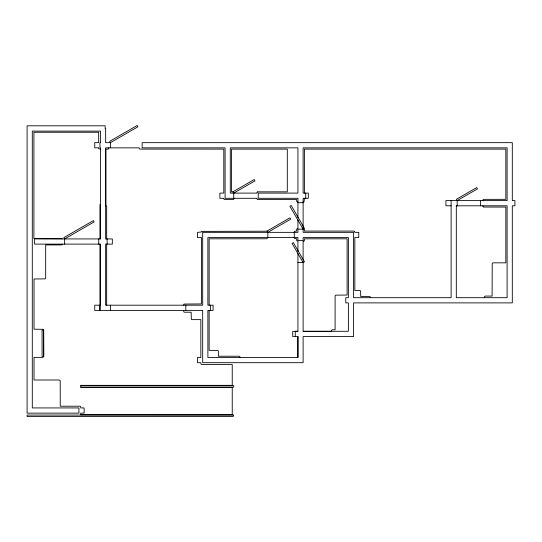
<?xml version="1.0" encoding="UTF-8"?>
<svg xmlns="http://www.w3.org/2000/svg" width="542" height="542" viewBox="0 0 542 542"><rect width="100%" height="100%" fill="white"/><g stroke="black" fill="none" stroke-linecap="round" stroke-linejoin="round"><path stroke-width="0.81" d="M99.945 305.193L99.945 310.39L99.945 244.124M303.12 331.284L348.377 331.284L348.377 302.883L345.776 302.883L345.776 297.693L348.377 297.693L348.377 237.545L303.12 237.545L303.12 240.465L297.924 240.465L297.924 237.545L207.884 237.545L207.884 305.193L213.074 305.193L213.074 310.39L207.884 310.39L207.884 357.49L297.924 357.49L297.924 336.596L292.734 336.535L292.734 331.338L297.924 331.338L297.924 253.432M62.377 244.198L62.303 244.388A1.003 1.003 0 0 1 61.971 244.754A1.07 1.07 0 0 1 61.592 244.916L45.684 244.937L45.684 278.053A1.084 1.084 0 0 1 45.609 278.344L45.379 278.683A1.084 1.084 0 0 1 45.121 278.886L34.024 278.988L34.024 329.204L43.292 329.326A1.003 1.003 0 0 1 43.706 329.746L43.821 356.541L42.899 357.368L34.024 357.374L34.024 380.003L59.193 380.003L60.054 380.464A1.03 1.03 0 0 1 60.209 380.836L60.23 406.209L79.843 406.209A1.084 1.084 0 0 1 80.141 406.283L80.23 406.331A1.003 1.003 0 0 1 80.65 406.751L80.778 407.936L84.125 407.936L84.125 413.133L80.778 413.133L80.399 414.745L232.24 414.752L232.24 387.422L80.812 387.422L80.812 385.342L232.24 385.342L232.24 364.529L201.678 364.509A1.057 1.057 0 0 1 201.387 364.407A1.003 1.003 0 0 1 201.143 364.224L200.838 362.686L197.491 362.686L197.491 357.49L200.838 357.49L200.838 319.624L192.078 319.617A0.989 0.989 0 0 1 191.787 319.543L191.692 319.502A1.084 1.084 0 0 1 191.522 319.387A1.016 1.016 0 0 1 191.319 319.163L191.143 312.233L184.476 312.219A1.084 1.084 0 0 1 184.009 311.996A1.009 1.009 0 0 1 183.765 311.691L183.636 310.39M64.647 238.927L94.166 221.888L93.407 220.567L63.881 237.606L64.647 238.927L64.647 244.124M267.836 232.349L290.668 219.171L289.902 217.843L267.07 231.028L267.836 232.349L267.836 237.545M303.12 262.558L304.441 261.793L293.398 242.66L292.077 243.426L303.12 262.558L297.924 262.558M457.177 200.601L477.475 188.887L476.709 187.566L456.411 199.28L457.177 200.601L457.177 205.797L456.31 205.797L456.31 297.693L507.109 297.693L507.109 205.797L456.31 205.797M297.206 228.778L297.924 228.656L297.924 219.49M257.497 191.956L257.585 191.909A0.989 0.989 0 0 1 257.884 191.834L287.307 191.827L287.307 149.118L231.549 149.118L231.549 191.827L233.033 191.834A0.989 0.989 0 0 1 233.331 191.909M100.71 149.118L98.976 148.813A1.003 1.003 0 0 1 98.847 148.657A1.057 1.057 0 0 1 98.691 148.278L98.671 147.844L94.748 147.844L94.748 142.654L98.671 142.654L98.671 132.262L33.909 132.262L33.909 238.582L61.876 238.704A1.084 1.084 0 0 1 62.12 238.887L62.161 238.927M297.924 201.99L297.036 201.753A1.003 1.003 0 0 1 296.833 201.529A1.057 1.057 0 0 1 296.677 201.15L296.657 199.564L257.884 199.558A0.989 0.989 0 0 1 257.585 199.483L257.497 199.442A1.084 1.084 0 0 1 256.976 198.806L256.942 198.297L233.975 198.297L233.927 198.826A1.03 1.03 0 0 1 233.433 199.436L233.331 199.483A0.989 0.989 0 0 1 233.033 199.558L224.273 199.388A1.016 1.016 0 0 1 224.117 199.26A1.084 1.084 0 0 1 223.988 199.104A1.03 1.03 0 0 1 223.832 198.731L223.812 198.297L219.889 198.297L219.889 193.101L223.812 193.101L223.812 149.118L140.032 149.097A1.03 1.03 0 0 1 139.219 148.284L139.192 147.844L105.649 147.844L105.649 238.927L112.33 238.927L112.33 244.124L105.649 244.124L105.649 305.193L202.688 305.193L202.688 232.349L297.924 232.349L297.924 229.158L303.12 229.158L304.441 228.399L291.217 205.479L289.889 206.245L303.12 229.158L303.12 232.349L353.567 232.349L353.567 297.693L451.12 297.693L451.12 200.601M303.12 201.99L303.554 201.97A1.084 1.084 0 0 0 304.089 201.685L304.394 198.297M297.924 202.701L303.12 202.701M100.71 204.646L99.945 204.646L99.945 238.927M451.12 205.797L445.924 205.797L445.924 200.601L507.109 200.601L507.109 147.844L303.12 147.844L303.12 193.101L308.317 193.101L308.317 198.297L303.12 198.297L303.12 228.656L304.313 229.3A1.084 1.084 0 0 1 304.387 229.591L304.394 231.082L353.899 231.088A1.084 1.084 0 0 1 354.197 231.163L354.536 231.387M297.924 331.284L295.275 331.284L295.275 336.596M80.812 385.653L233.744 385.653L233.744 387.11L80.812 387.11M483.166 206.766L482.861 205.797M267.484 231.725L267.328 231.461A1.009 1.009 0 0 0 267.016 231.204L201.719 231.387A1.084 1.084 0 0 0 201.536 231.63L201.495 231.725A0.989 0.989 0 0 0 201.421 232.017L197.491 232.349L197.491 237.545L201.414 237.545L201.414 303.927L184.185 304.048A1.084 1.084 0 0 0 183.941 304.231L183.636 305.193M233.954 192.667L233.975 193.101L256.942 193.101L256.989 192.566A1.03 1.03 0 0 1 257.064 192.383A1.084 1.084 0 0 1 257.504 191.943M484.365 297.693L484.372 297.009A1.084 1.084 0 0 1 484.446 296.718L485.3 296.081L492.102 296.074L492.224 263.378A1.009 1.009 0 0 1 492.482 263.066L492.563 262.999A1.07 1.07 0 0 1 492.935 262.85L505.835 262.829L505.835 207.071L483.701 207.051A1.084 1.084 0 0 1 483.159 206.759M482.861 200.601L482.99 199.883A1.009 1.009 0 0 1 483.247 199.571L483.328 199.51A1.07 1.07 0 0 1 483.701 199.354L505.835 199.334L505.835 149.118L304.394 149.118L304.394 193.101M480.612 200.601L480.612 205.797M370.653 297.693L370.653 297.477A1.084 1.084 0 0 0 370.579 297.179L369.719 296.542L360.728 296.535L360.606 291.081A1.084 1.084 0 0 0 360.444 290.851L360.084 290.614A1.084 1.084 0 0 0 359.793 290.539L354.841 290.532L354.841 237.545L358.763 237.545L358.763 232.349L354.841 232.349L354.719 231.63A1.084 1.084 0 0 0 354.556 231.4M305.715 193.101L305.715 198.297M303.12 259.936L303.12 241.237L303.554 241.217A1.07 1.07 0 0 0 303.927 241.061M303.12 261.549L303.12 331.338L331.291 331.338L331.311 330.62A1.084 1.084 0 0 1 331.413 330.329L332.226 329.787L335.098 329.78L335.105 295.973A0.989 0.989 0 0 1 335.18 295.675L335.22 295.586A1.084 1.084 0 0 1 335.335 295.417A1.009 1.009 0 0 1 335.647 295.16L347.104 295.038L347.104 238.812L304.394 238.812L304.265 240.689A1.003 1.003 0 0 1 303.933 241.055M297.924 217.823L297.924 198.297L258.249 198.297L258.249 193.101L297.924 193.101L297.924 147.844L230.275 147.844L230.275 193.101L233.751 193.101L254.97 180.852L254.205 179.531L232.985 191.78L233.751 193.101L233.751 198.297L225.086 198.297L225.086 147.844L142.139 147.844L142.139 142.654L512.305 142.654L512.305 200.601L514.9 200.601L514.9 205.797L512.305 205.797L512.305 302.883L353.567 302.883L353.567 336.596L303.12 336.596L303.12 362.686L202.688 362.686L202.688 310.39L94.748 310.39L94.748 305.193L100.453 305.193L100.453 244.124L34.58 244.124L34.58 238.927L100.453 238.927L100.453 147.844L99.945 147.844L99.945 142.654L100.453 142.654L100.453 131.11L32.296 131.11L32.296 407.936L78.936 407.936L78.936 413.133L27.1 413.133L27.1 125.798L105.141 125.798L105.141 128.508L105.649 128.508L105.649 142.654L110.453 142.654L137.898 126.808L137.133 125.487L109.687 141.326L110.453 142.654L110.453 147.844M297.924 251.806L297.924 241.237L296.833 240.777A1.077 1.077 0 0 1 296.704 240.499L296.657 238.812L294.408 238.351A1.077 1.077 0 0 1 294.279 238.08L294.238 232.017A0.989 0.989 0 0 1 294.76 231.238L296.657 231.082L296.664 229.591A0.989 0.989 0 0 1 297.185 228.812M297.924 336.535L297.924 357.49M267.565 232.349L267.558 232.017A1.009 1.009 0 0 0 267.47 231.698M267.565 237.545L267.104 238.643A1.077 1.077 0 0 1 266.827 238.771L209.151 238.812L209.151 305.193M239.977 357.49L239.855 356.772A1.084 1.084 0 0 0 239.693 356.541L239.334 356.297A1.084 1.084 0 0 0 239.036 356.223L218.385 356.223L218.385 351.27A1.009 1.009 0 0 0 218.297 350.952L218.155 350.715A1.009 1.009 0 0 0 217.837 350.457L209.151 350.335L209.151 310.39M210.479 305.193L210.479 310.39M185.818 305.193L185.818 310.39M110.453 305.193L110.453 310.39M108.834 147.844L108.786 148.379A1.03 1.03 0 0 1 108.712 148.569A1.084 1.084 0 0 1 108.271 149.003L108.19 149.036A0.989 0.989 0 0 1 107.892 149.111L105.907 149.118L105.907 205.953L106.672 205.953L106.672 238.927M107.133 238.927L107.133 244.124M106.672 244.124L106.672 305.193M98.732 238.927L98.732 244.124M233.893 192.471A1.03 1.03 0 0 0 233.798 192.295A1.084 1.084 0 0 0 233.67 192.132M43.529 330.247L42.073 330.247L42.073 356.338L43.529 356.338L43.529 330.247M233.277 415.064L27.1 415.064L27.1 416.513L233.277 416.513L233.277 415.064"/></g></svg>
